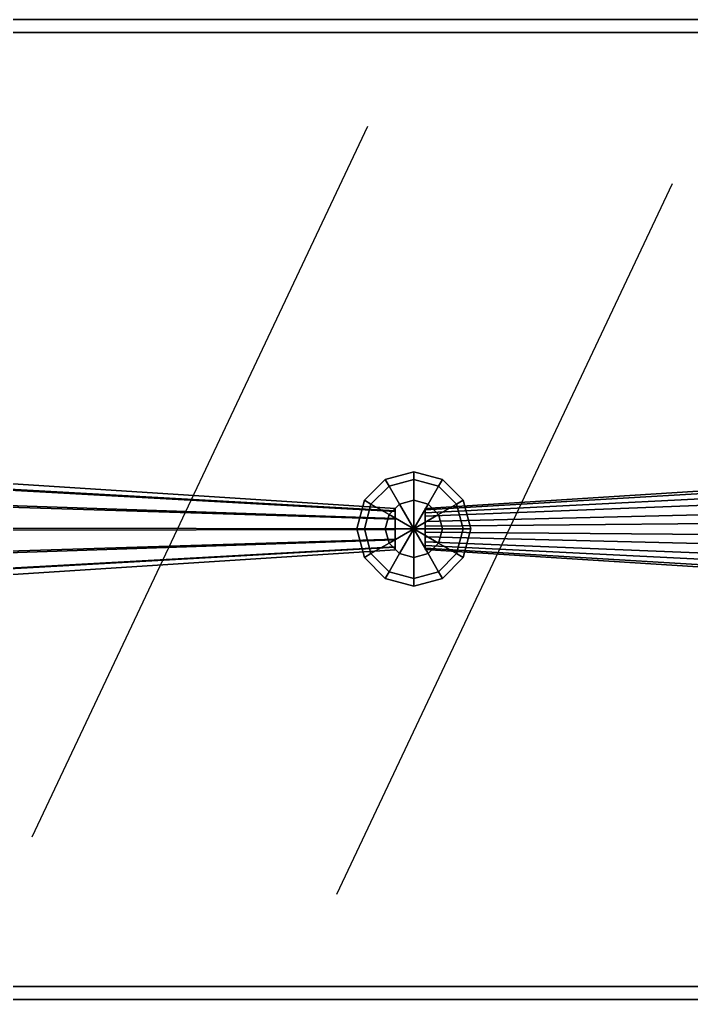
# Model space of a CAD drawing. Header units: millimetres. Extents: x -30782 to 40110, y 35885 to 73818.
# Drawn here: x -19834 to -19422, y 64189 to 64789 of the extents above; entities that cross this region are included whole.
import ezdxf

# ---------------------------------------------------------------- set-up
doc = ezdxf.new("R2010")
doc.units = ezdxf.units.MM
doc.styles.get("Standard").update_dxf_attribs({"font": 'arial.ttf'})

# ---------------------------------------------------------------- blocks, each defined once
blk = doc.blocks.new('A$C70D153BE')
for p, q in [((1476, 599.45, -685.71), (1270.36, 164.33, -685.71)), ((1662.7, 564.32, -685.71), (1457.06, 129.2, -685.71))]:
    blk.add_line(p, q)
for points, invisible_edges in [([(2089.04, 656.96, -265.71), (917.04, 664.96, -273.71), (925.04, 656.96, -265.71)], 1), ([(917.04, 664.96, -273.71), (2089.04, 656.96, -265.71), (2097.04, 664.96, -273.71)], 1), ([(2097.04, 664.96, -273.71), (2097.04, 664.96, -277.71), (917.04, 664.96, -277.71)], 12), ([(917.04, 664.96, -277.71), (917.04, 664.96, -273.71), (2097.04, 664.96, -273.71)], 12), ([(2097.04, 664.96, -277.71), (917.04, 64.96, -277.71), (917.04, 664.96, -277.71)], 1), ([(917.04, 64.96, -277.71), (2097.04, 664.96, -277.71), (2097.04, 64.96, -277.71)], 1), ([(925.04, 72.96, -265.71), (2089.04, 72.96, -265.71), (2089.04, 656.96, -265.71)], 12), ([(925.04, 656.96, -265.71), (925.04, 72.96, -265.71), (2089.04, 656.96, -265.71)], 2), ([(1129.75, 388.95, -498.93), (1492.95, 365.63, -499.39), (1129.75, 384.48, -517.02)], 2), ([(1129.75, 383.77, -481.03), (1492.95, 365.63, -499.39), (1129.75, 388.95, -498.93)], 1), ([(1492.95, 365.63, -499.39), (1492.95, 364.05, -505.76), (1129.75, 384.48, -517.02)], 12), ([(1129.75, 384.48, -517.02), (1492.95, 364.05, -505.76), (1492.95, 359.51, -510.49)], 12), ([(1492.95, 359.51, -510.49), (1129.75, 371.56, -530.46), (1129.75, 384.48, -517.02)], 12), ([(1504.39, 388.08, -500.81), (1489.23, 379.33, -518.31), (1486.89, 383.4, -500.81)], 1), ([(1504.39, 383.4, -483.31), (1504.39, 388.08, -500.81), (1486.89, 383.4, -500.81)], 12), ([(1504.39, 388.08, -500.81), (1504.39, 383.4, -518.31), (1489.23, 379.33, -518.31)], 12), ([(1519.54, 379.33, -518.31), (1504.39, 388.08, -500.81), (1521.89, 383.4, -500.81)], 1), ([(1519.54, 379.33, -518.31), (1504.39, 383.4, -518.31), (1504.39, 388.08, -500.81)], 12), ([(1521.89, 383.4, -500.81), (1504.39, 388.08, -500.81), (1504.39, 383.4, -483.31)], 12), ([(1874.46, 388.59, -494.54), (1511.25, 365.5, -497.85), (1874.46, 381.27, -477.41)], 2), ([(1874.46, 386.36, -513.05), (1511.25, 365.5, -497.85), (1874.46, 388.59, -494.54)], 1), ([(1511.25, 360.78, -509.61), (1511.25, 364.72, -504.36), (1874.46, 386.36, -513.05)], 12), ([(1874.46, 386.36, -513.05), (1874.46, 375.18, -527.96), (1511.25, 360.78, -509.61)], 12), ([(1874.46, 386.36, -513.05), (1511.25, 364.72, -504.36), (1511.25, 365.5, -497.85)], 12), ([(1492.95, 363.8, -493.09), (1129.75, 383.77, -481.03), (1129.75, 370.33, -468.11)], 12), ([(1129.75, 383.77, -481.03), (1492.95, 363.8, -493.09), (1492.95, 365.63, -499.39)], 12), ([(1486.89, 383.4, -500.81), (1478.14, 368.24, -518.31), (1474.08, 370.58, -500.81)], 1), ([(1489.23, 379.33, -483.31), (1486.89, 383.4, -500.81), (1474.08, 370.58, -500.81)], 12), ([(1489.23, 379.33, -483.31), (1474.08, 370.58, -500.81), (1478.14, 368.24, -483.31)], 1), ([(1486.89, 383.4, -500.81), (1489.23, 379.33, -518.31), (1478.14, 368.24, -518.31)], 12), ([(1495.64, 368.24, -470.5), (1489.23, 379.33, -483.31), (1478.14, 368.24, -483.31)], 12), ([(1489.23, 379.33, -518.31), (1489.23, 361.83, -531.12), (1478.14, 368.24, -518.31)], 1), ([(1504.39, 383.4, -483.31), (1486.89, 383.4, -500.81), (1489.23, 379.33, -483.31)], 1), ([(1504.39, 370.58, -470.5), (1504.39, 383.4, -483.31), (1489.23, 379.33, -483.31)], 12), ([(1504.39, 383.4, -518.31), (1495.64, 368.24, -531.12), (1489.23, 379.33, -518.31)], 1), ([(1504.39, 370.58, -470.5), (1489.23, 379.33, -483.31), (1495.64, 368.24, -470.5)], 1), ([(1489.23, 379.33, -518.31), (1495.64, 368.24, -531.12), (1489.23, 361.83, -531.12)], 12), ([(1504.39, 383.4, -518.31), (1504.39, 370.58, -531.12), (1495.64, 368.24, -531.12)], 12), ([(1519.54, 379.33, -483.31), (1504.39, 383.4, -483.31), (1504.39, 370.58, -470.5)], 12), ([(1513.14, 368.24, -531.12), (1504.39, 383.4, -518.31), (1519.54, 379.33, -518.31)], 1), ([(1513.14, 368.24, -531.12), (1504.39, 370.58, -531.12), (1504.39, 383.4, -518.31)], 12), ([(1521.89, 383.4, -500.81), (1504.39, 383.4, -483.31), (1519.54, 379.33, -483.31)], 1), ([(1519.54, 379.33, -483.31), (1504.39, 370.58, -470.5), (1513.14, 368.24, -470.5)], 1), ([(1511.25, 357.67, -487.88), (1874.46, 366.36, -466.23), (1874.46, 381.27, -477.41)], 12), ([(1511.25, 365.5, -497.85), (1511.25, 362.92, -491.81), (1874.46, 381.27, -477.41)], 12), ([(1874.46, 381.27, -477.41), (1511.25, 362.92, -491.81), (1511.25, 357.67, -487.88)], 12), ([(1530.64, 368.24, -483.31), (1519.54, 379.33, -483.31), (1513.14, 368.24, -470.5)], 12), ([(1519.54, 361.83, -531.12), (1513.14, 368.24, -531.12), (1519.54, 379.33, -518.31)], 12), ([(1530.64, 368.24, -518.31), (1519.54, 379.33, -518.31), (1521.89, 383.4, -500.81)], 12), ([(1534.7, 370.58, -500.81), (1521.89, 383.4, -500.81), (1519.54, 379.33, -483.31)], 12), ([(1519.54, 361.83, -531.12), (1519.54, 379.33, -518.31), (1530.64, 368.24, -518.31)], 1), ([(1534.7, 370.58, -500.81), (1519.54, 379.33, -483.31), (1530.64, 368.24, -483.31)], 1), ([(1530.64, 368.24, -518.31), (1521.89, 383.4, -500.81), (1534.7, 370.58, -500.81)], 1), ([(1511.25, 360.78, -509.61), (1874.46, 375.18, -527.96), (1874.46, 358.05, -535.28)], 12), ([(1129.75, 353.66, -535.63), (1129.75, 371.56, -530.46), (1492.95, 359.51, -510.49)], 12), ([(1129.75, 370.33, -468.11), (1492.95, 359.07, -488.54), (1492.95, 363.8, -493.09)], 12), ([(1129.75, 352.24, -463.65), (1492.95, 359.07, -488.54), (1129.75, 370.33, -468.11)], 1), ([(1474.08, 370.58, -500.81), (1474.08, 353.08, -518.31), (1469.39, 353.08, -500.81)], 1), ([(1478.14, 368.24, -483.31), (1474.08, 370.58, -500.81), (1469.39, 353.08, -500.81)], 12), ([(1478.14, 368.24, -483.31), (1469.39, 353.08, -500.81), (1474.08, 353.08, -483.31)], 1), ([(1474.08, 370.58, -500.81), (1478.14, 368.24, -518.31), (1474.08, 353.08, -518.31)], 12), ([(1489.23, 361.83, -470.5), (1478.14, 368.24, -483.31), (1474.08, 353.08, -483.31)], 12), ([(1478.14, 368.24, -518.31), (1486.89, 353.08, -531.12), (1474.08, 353.08, -518.31)], 1), ([(1495.64, 368.24, -470.5), (1478.14, 368.24, -483.31), (1489.23, 361.83, -470.5)], 1), ([(1478.14, 368.24, -518.31), (1489.23, 361.83, -531.12), (1486.89, 353.08, -531.12)], 12), ([(1874.46, 347.86, -464), (1874.46, 366.36, -466.23), (1511.25, 357.67, -487.88)], 12), ([(1530.64, 368.24, -483.31), (1513.14, 368.24, -470.5), (1519.54, 361.83, -470.5)], 1), ([(1534.7, 353.08, -483.31), (1530.64, 368.24, -483.31), (1519.54, 361.83, -470.5)], 12), ([(1521.89, 353.08, -531.12), (1519.54, 361.83, -531.12), (1530.64, 368.24, -518.31)], 12), ([(1521.89, 353.08, -531.12), (1530.64, 368.24, -518.31), (1534.7, 353.08, -518.31)], 1), ([(1534.7, 353.08, -518.31), (1530.64, 368.24, -518.31), (1534.7, 370.58, -500.81)], 12), ([(1539.39, 353.08, -500.81), (1534.7, 370.58, -500.81), (1530.64, 368.24, -483.31)], 12), ([(1539.39, 353.08, -500.81), (1530.64, 368.24, -483.31), (1534.7, 353.08, -483.31)], 1), ([(1534.7, 353.08, -518.31), (1534.7, 370.58, -500.81), (1539.39, 353.08, -500.81)], 1), ([(1489.23, 361.83, -470.5), (1474.08, 353.08, -483.31), (1486.89, 353.08, -470.5)], 1), ([(1492.95, 364.05, -505.76), (1492.95, 365.63, -499.39), (1492.95, 363.8, -493.09)], 12), ([(1492.95, 353.2, -512.31), (1492.95, 359.51, -510.49), (1492.95, 364.05, -505.76)], 12), ([(1492.95, 363.8, -493.09), (1492.95, 352.7, -486.97), (1492.95, 346.4, -488.79)], 13), ([(1492.95, 363.8, -493.09), (1492.95, 359.07, -488.54), (1492.95, 352.7, -486.97)], 12), ([(1511.25, 365.5, -497.85), (1511.25, 364.72, -504.36), (1511.25, 360.78, -509.61)], 12), ([(1511.25, 357.67, -487.88), (1511.25, 362.92, -491.81), (1511.25, 365.5, -497.85)], 12), ([(1511.25, 360.78, -509.61), (1511.25, 354.75, -512.19), (1511.25, 348.23, -511.41)], 12), ([(1874.46, 358.05, -535.28), (1511.25, 354.75, -512.19), (1511.25, 360.78, -509.61)], 12), ([(1534.7, 353.08, -483.31), (1519.54, 361.83, -470.5), (1521.89, 353.08, -470.5)], 1), ([(1492.95, 359.51, -510.49), (1492.95, 353.2, -512.31), (1129.75, 353.66, -535.63)], 12), ([(1129.75, 352.24, -463.65), (1492.95, 352.7, -486.97), (1492.95, 359.07, -488.54)], 12), ([(1874.46, 339.55, -533.05), (1511.25, 348.23, -511.41), (1874.46, 358.05, -535.28)], 2), ([(1511.25, 348.23, -511.41), (1511.25, 354.75, -512.19), (1874.46, 358.05, -535.28)], 12), ([(1511.25, 345.12, -489.67), (1511.25, 351.16, -487.09), (1511.25, 357.67, -487.88)], 12), ([(1511.25, 357.67, -487.88), (1511.25, 351.16, -487.09), (1874.46, 347.86, -464)], 12), ([(1129.75, 353.66, -535.63), (1492.95, 346.83, -510.74), (1129.75, 335.57, -531.17)], 1), ([(1129.75, 353.66, -535.63), (1492.95, 353.2, -512.31), (1492.95, 346.83, -510.74)], 12), ([(1492.95, 346.4, -488.79), (1492.95, 352.7, -486.97), (1129.75, 352.24, -463.65)], 12), ([(1129.75, 352.24, -463.65), (1129.75, 334.34, -468.83), (1492.95, 346.4, -488.79)], 12), ([(1469.39, 353.08, -500.81), (1474.08, 353.08, -518.31), (1478.14, 337.93, -518.31)], 12), ([(1469.39, 353.08, -500.81), (1478.14, 337.93, -518.31), (1474.08, 335.58, -500.81)], 1), ([(1474.08, 353.08, -483.31), (1469.39, 353.08, -500.81), (1474.08, 335.58, -500.81)], 12), ([(1486.89, 353.08, -470.5), (1474.08, 353.08, -483.31), (1478.14, 337.93, -483.31)], 12), ([(1474.08, 353.08, -518.31), (1486.89, 353.08, -531.12), (1489.23, 344.33, -531.12)], 12), ([(1474.08, 353.08, -518.31), (1489.23, 344.33, -531.12), (1478.14, 337.93, -518.31)], 1), ([(1474.08, 353.08, -483.31), (1474.08, 335.58, -500.81), (1478.14, 337.93, -483.31)], 1), ([(1486.89, 353.08, -470.5), (1478.14, 337.93, -483.31), (1489.23, 344.33, -470.5)], 1), ([(1492.95, 343.72, -508.32), (1492.95, 346.83, -510.74), (1492.95, 353.2, -512.31)], 12), ([(1874.46, 347.86, -464), (1511.25, 351.16, -487.09), (1511.25, 345.12, -489.67)], 12), ([(1511.25, 348.23, -511.41), (1511.25, 342.98, -507.47), (1511.25, 340.4, -501.44)], 14), ([(1874.46, 324.64, -521.87), (1511.25, 348.23, -511.41), (1874.46, 339.55, -533.05)], 1), ([(1874.46, 324.64, -521.87), (1511.25, 342.98, -507.47), (1511.25, 348.23, -511.41)], 12), ([(1530.64, 337.93, -483.31), (1521.89, 353.08, -470.5), (1519.54, 344.33, -470.5)], 1), ([(1519.54, 344.33, -531.12), (1534.7, 353.08, -518.31), (1530.64, 337.93, -518.31)], 1), ([(1519.54, 344.33, -531.12), (1521.89, 353.08, -531.12), (1534.7, 353.08, -518.31)], 12), ([(1530.64, 337.93, -483.31), (1534.7, 353.08, -483.31), (1521.89, 353.08, -470.5)], 12), ([(1530.64, 337.93, -518.31), (1539.39, 353.08, -500.81), (1534.7, 335.58, -500.81)], 1), ([(1530.64, 337.93, -518.31), (1534.7, 353.08, -518.31), (1539.39, 353.08, -500.81)], 12), ([(1534.7, 335.58, -500.81), (1534.7, 353.08, -483.31), (1530.64, 337.93, -483.31)], 1), ([(1534.7, 335.58, -500.81), (1539.39, 353.08, -500.81), (1534.7, 353.08, -483.31)], 12), ([(1492.95, 346.83, -510.74), (1492.95, 343.72, -508.32), (1129.75, 326.72, -524.29)], 14), ([(1129.75, 326.72, -524.29), (1129.75, 335.57, -531.17), (1492.95, 346.83, -510.74)], 12), ([(1129.75, 321.43, -482.26), (1492.95, 341.85, -493.52), (1492.95, 346.4, -488.79)], 12), ([(1492.95, 346.4, -488.79), (1129.75, 334.34, -468.83), (1129.75, 321.43, -482.26)], 12), ([(1492.95, 343.72, -508.32), (1129.75, 322.14, -518.25), (1129.75, 326.72, -524.29)], 13), ([(1492.95, 343.72, -508.32), (1492.95, 342.1, -506.19), (1129.75, 322.14, -518.25)], 12), ([(1129.75, 322.14, -518.25), (1492.95, 342.1, -506.19), (1492.95, 340.28, -499.89)], 12), ([(1489.23, 344.33, -470.5), (1478.14, 337.93, -483.31), (1489.23, 326.83, -483.31)], 12), ([(1478.14, 337.93, -518.31), (1489.23, 344.33, -531.12), (1495.64, 337.93, -531.12)], 12), ([(1489.23, 344.33, -470.5), (1489.23, 326.83, -483.31), (1495.64, 337.93, -470.5)], 1), ([(1492.95, 346.4, -488.79), (1492.95, 341.85, -493.52), (1492.95, 340.28, -499.89)], 12), ([(1492.95, 340.28, -499.89), (1492.95, 342.1, -506.19), (1492.95, 343.72, -508.32)], 12), ([(1874.46, 347.86, -464), (1511.25, 345.12, -489.67), (1874.46, 330.72, -471.33)], 1), ([(1511.25, 340.4, -501.44), (1511.25, 341.19, -494.92), (1511.25, 345.12, -489.67)], 12), ([(1874.46, 330.72, -471.33), (1511.25, 345.12, -489.67), (1874.46, 319.54, -486.24)], 2), ([(1511.25, 345.12, -489.67), (1511.25, 341.19, -494.92), (1874.46, 319.54, -486.24)], 12), ([(1511.25, 342.98, -507.47), (1511.25, 340.63, -502.61), (1511.25, 340.4, -501.44)], 12), ([(1511.25, 340.63, -502.61), (1511.25, 342.98, -507.47), (1874.46, 324.64, -521.87)], 12), ([(1519.54, 326.83, -483.31), (1519.54, 344.33, -470.5), (1513.14, 337.93, -470.5)], 1), ([(1513.14, 337.93, -531.12), (1519.54, 344.33, -531.12), (1530.64, 337.93, -518.31)], 12), ([(1519.54, 326.83, -483.31), (1530.64, 337.93, -483.31), (1519.54, 344.33, -470.5)], 12), ([(1492.95, 340.28, -499.89), (1492.95, 341.85, -493.52), (1129.75, 321.43, -482.26)], 12), ([(1129.75, 322.14, -518.25), (1492.95, 340.28, -499.89), (1129.75, 316.96, -500.35)], 1), ([(1129.75, 316.96, -500.35), (1492.95, 340.28, -499.89), (1129.75, 321.43, -482.26)], 2), ([(1474.08, 335.58, -500.81), (1478.14, 337.93, -518.31), (1489.23, 326.83, -518.31)], 12), ([(1478.14, 337.93, -483.31), (1474.08, 335.58, -500.81), (1486.89, 322.77, -500.81)], 12), ([(1478.14, 337.93, -518.31), (1495.64, 337.93, -531.12), (1489.23, 326.83, -518.31)], 1), ([(1478.14, 337.93, -483.31), (1486.89, 322.77, -500.81), (1489.23, 326.83, -483.31)], 1), ([(1495.64, 337.93, -470.5), (1489.23, 326.83, -483.31), (1504.39, 322.77, -483.31)], 12), ([(1489.23, 326.83, -518.31), (1495.64, 337.93, -531.12), (1504.39, 335.58, -531.12)], 12), ([(1495.64, 337.93, -470.5), (1504.39, 322.77, -483.31), (1504.39, 335.58, -470.5)], 1), ([(1504.39, 322.77, -483.31), (1513.14, 337.93, -470.5), (1504.39, 335.58, -470.5)], 1), ([(1504.39, 322.77, -483.31), (1519.54, 326.83, -483.31), (1513.14, 337.93, -470.5)], 12), ([(1504.39, 335.58, -531.12), (1513.14, 337.93, -531.12), (1519.54, 326.83, -518.31)], 12), ([(1874.46, 319.54, -486.24), (1511.25, 341.19, -494.92), (1511.25, 340.4, -501.44)], 12), ([(1511.25, 340.4, -501.44), (1511.25, 340.63, -502.61), (1874.46, 317.95, -508.06)], 14), ([(1511.25, 340.63, -502.61), (1874.46, 324.64, -521.87), (1874.46, 317.95, -508.06)], 13), ([(1874.46, 317.95, -508.06), (1874.46, 317.31, -504.74), (1511.25, 340.4, -501.44)], 12), ([(1874.46, 319.54, -486.24), (1511.25, 340.4, -501.44), (1874.46, 317.31, -504.74)], 1), ([(1513.14, 337.93, -531.12), (1530.64, 337.93, -518.31), (1519.54, 326.83, -518.31)], 1), ([(1519.54, 326.83, -518.31), (1530.64, 337.93, -518.31), (1534.7, 335.58, -500.81)], 12), ([(1521.89, 322.77, -500.81), (1530.64, 337.93, -483.31), (1519.54, 326.83, -483.31)], 1), ([(1521.89, 322.77, -500.81), (1534.7, 335.58, -500.81), (1530.64, 337.93, -483.31)], 12), ([(1474.08, 335.58, -500.81), (1489.23, 326.83, -518.31), (1486.89, 322.77, -500.81)], 1), ([(1489.23, 326.83, -518.31), (1504.39, 335.58, -531.12), (1504.39, 322.77, -518.31)], 1), ([(1504.39, 335.58, -531.12), (1519.54, 326.83, -518.31), (1504.39, 322.77, -518.31)], 1), ([(1519.54, 326.83, -518.31), (1534.7, 335.58, -500.81), (1521.89, 322.77, -500.81)], 1), ([(1486.89, 322.77, -500.81), (1489.23, 326.83, -518.31), (1504.39, 322.77, -518.31)], 12), ([(1489.23, 326.83, -483.31), (1486.89, 322.77, -500.81), (1504.39, 318.08, -500.81)], 12), ([(1489.23, 326.83, -483.31), (1504.39, 318.08, -500.81), (1504.39, 322.77, -483.31)], 1), ([(1504.39, 322.77, -518.31), (1519.54, 326.83, -518.31), (1521.89, 322.77, -500.81)], 12), ([(1504.39, 318.08, -500.81), (1519.54, 326.83, -483.31), (1504.39, 322.77, -483.31)], 1), ([(1504.39, 318.08, -500.81), (1521.89, 322.77, -500.81), (1519.54, 326.83, -483.31)], 12), ([(1486.89, 322.77, -500.81), (1504.39, 322.77, -518.31), (1504.39, 318.08, -500.81)], 1), ([(1504.39, 322.77, -518.31), (1521.89, 322.77, -500.81), (1504.39, 318.08, -500.81)], 1), ([(2097.04, 64.96, -273.71), (925.04, 72.96, -265.71), (917.04, 64.96, -273.71)], 1), ([(2097.04, 64.96, -273.71), (2089.04, 72.96, -265.71), (925.04, 72.96, -265.71)], 12), ([(2097.04, 64.96, -277.71), (2097.04, 64.96, -273.71), (917.04, 64.96, -273.71)], 12), ([(2097.04, 64.96, -277.71), (917.04, 64.96, -273.71), (917.04, 64.96, -277.71)], 1)]:
    blk.add_3dface(points, dxfattribs=dict(invisible_edges=invisible_edges))
for points in [[(1504.39, 353.08, -465.81), (1495.64, 368.24, -470.5), (1489.23, 361.83, -470.5)], [(1495.64, 368.24, -531.12), (1504.39, 353.08, -535.81), (1489.23, 361.83, -531.12)], [(1504.39, 353.08, -465.81), (1504.39, 370.58, -470.5), (1495.64, 368.24, -470.5)], [(1504.39, 370.58, -531.12), (1504.39, 353.08, -535.81), (1495.64, 368.24, -531.12)], [(1513.14, 368.24, -470.5), (1504.39, 370.58, -470.5), (1504.39, 353.08, -465.81)], [(1504.39, 353.08, -535.81), (1504.39, 370.58, -531.12), (1513.14, 368.24, -531.12)], [(1519.54, 361.83, -470.5), (1513.14, 368.24, -470.5), (1504.39, 353.08, -465.81)], [(1504.39, 353.08, -535.81), (1513.14, 368.24, -531.12), (1519.54, 361.83, -531.12)], [(1504.39, 353.08, -465.81), (1489.23, 361.83, -470.5), (1486.89, 353.08, -470.5)], [(1489.23, 361.83, -531.12), (1504.39, 353.08, -535.81), (1486.89, 353.08, -531.12)], [(1521.89, 353.08, -470.5), (1519.54, 361.83, -470.5), (1504.39, 353.08, -465.81)], [(1504.39, 353.08, -535.81), (1519.54, 361.83, -531.12), (1521.89, 353.08, -531.12)], [(1504.39, 353.08, -465.81), (1486.89, 353.08, -470.5), (1489.23, 344.33, -470.5)], [(1486.89, 353.08, -531.12), (1504.39, 353.08, -535.81), (1489.23, 344.33, -531.12)], [(1504.39, 353.08, -465.81), (1489.23, 344.33, -470.5), (1495.64, 337.93, -470.5)], [(1489.23, 344.33, -531.12), (1504.39, 353.08, -535.81), (1495.64, 337.93, -531.12)], [(1504.39, 353.08, -465.81), (1495.64, 337.93, -470.5), (1504.39, 335.58, -470.5)], [(1495.64, 337.93, -531.12), (1504.39, 353.08, -535.81), (1504.39, 335.58, -531.12)], [(1519.54, 344.33, -470.5), (1521.89, 353.08, -470.5), (1504.39, 353.08, -465.81)], [(1513.14, 337.93, -470.5), (1519.54, 344.33, -470.5), (1504.39, 353.08, -465.81)], [(1504.39, 335.58, -470.5), (1513.14, 337.93, -470.5), (1504.39, 353.08, -465.81)], [(1504.39, 353.08, -535.81), (1521.89, 353.08, -531.12), (1519.54, 344.33, -531.12)], [(1504.39, 353.08, -535.81), (1519.54, 344.33, -531.12), (1513.14, 337.93, -531.12)], [(1504.39, 353.08, -535.81), (1513.14, 337.93, -531.12), (1504.39, 335.58, -531.12)]]:
    blk.add_3dface(points)
at = {"flags": 9}
for tag, p in [('YSIZE', (657.95, 924.51, -685.71)), ('XSIZE', (657.95, 924.51, -685.71)), ('ZSIZE', (917.04, 64.96, -685.71)), ('YSIZE', (917.04, 64.96, -685.71)), ('XSIZE', (917.04, 64.96, -685.71))]:
    blk.add_attdef(tag, p, '', height=0.5, dxfattribs=at)
at = {"text_generation_flag": 2, "flags": 9}
for tag in ['YSIZE', 'XSIZE']:
    blk.add_attdef(tag, (701.72, 754.43, -685.71), '', height=0.5, rotation=90, dxfattribs=at)
at = {"flags": 9}
for tag in ['YSIZE', 'XSIZE']:
    blk.add_attdef(tag, (2312.36, 754.43, -685.71), '', height=0.5, rotation=270, dxfattribs=at)

msp = doc.modelspace()

# ---------------------------------------------------------------- block references
msp.add_blockref('A$C70D153BE', (-21096.5, 64124.28))

doc.saveas('drawing.dxf')
